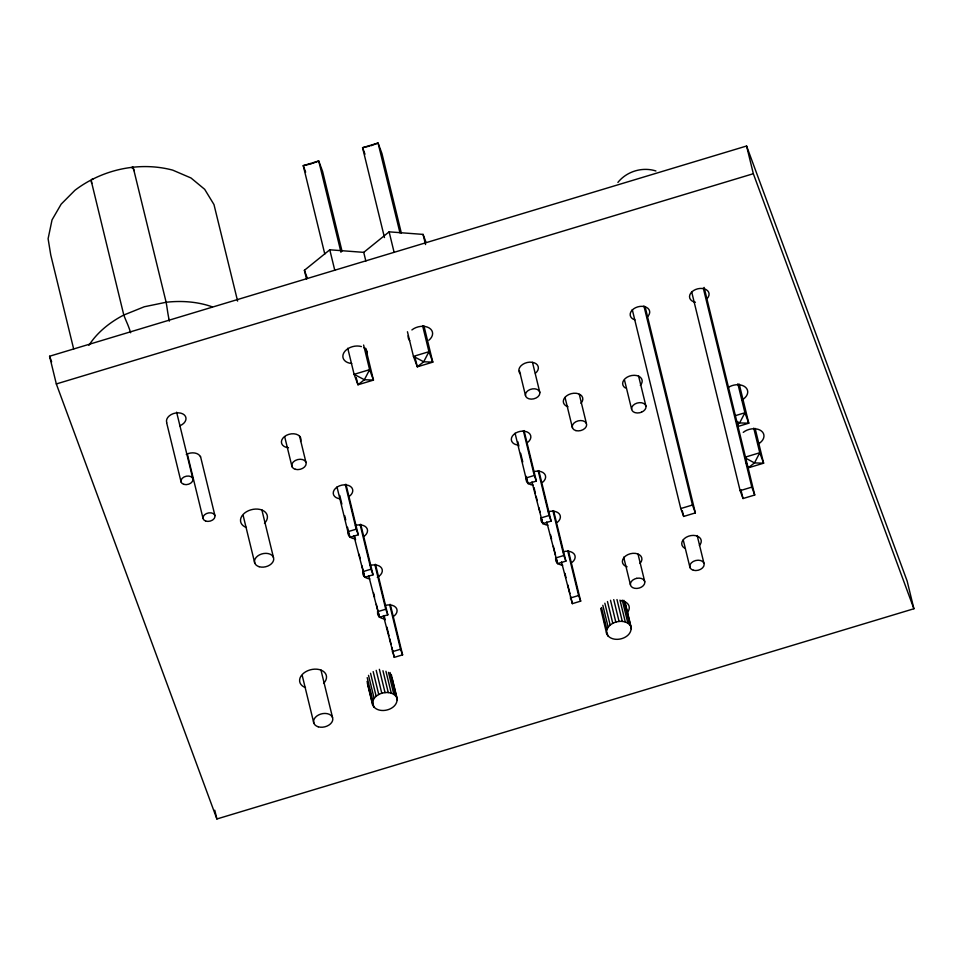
<?xml version="1.0" encoding="UTF-8"?>
<svg xmlns="http://www.w3.org/2000/svg" width="962" height="962" viewBox="0 0 962 962"><rect width="100%" height="100%" fill="white"/><g stroke="black" fill="none" stroke-linecap="round" stroke-linejoin="round"><path stroke-width="1.44" d="M372.691 705.158C370.695 693.217 391.51 687.602 396.957 697.847C398.953 709.788 378.138 715.403 372.691 705.158L367.448 683.645M630.988 626.683C625.54 616.438 604.725 622.053 606.721 633.994C612.169 644.239 632.984 638.624 630.988 626.683L625.047 602.296M617.893 182.443C626.719 171.356 642.412 166.642 655.904 170.971M306.517 279.004L304.401 270.31L329.786 249.795L363.732 252.357L389.117 231.842L423.064 234.403L426.094 242.556M737.517 424.567L739.634 422.919L744.913 412.77L737.854 383.778M746.199 462.65L748.123 467.881L754.485 462.914L759.764 452.765L753.751 428.126M312.866 163.239L318.735 160.979L322.595 171.428L342.015 251.13M371.019 145.743L378.066 143.025L381.926 153.475L401.358 233.177M49.579 356.241L746.584 146.008L907.142 581.048L913.9 608.754L216.895 818.975L56.325 383.946L49.579 356.241L51.647 361.868M56.325 383.946L753.33 173.713L913.9 608.754M347.883 531.685L356.205 529.184L358.273 534.788L349.964 537.301L347.883 531.685L336.989 486.952M525.961 477.982L534.283 475.468L536.351 481.084L528.042 483.585L525.961 477.982L515.067 433.249M735.052 415.74L744.913 412.77L748.773 423.208L737.505 426.611M362.662 571.717L370.983 569.203L373.052 574.807L364.73 577.32L353.86 535.642M540.74 518.001L549.062 515.488L551.13 521.103L542.808 523.617L531.938 481.926M745.682 457.01L759.764 452.765L763.612 463.203L748.123 467.881M680.771 508.549L692.46 505.026L695.358 512.902L683.681 516.438L680.771 508.549L632.287 309.68M740.127 490.656L751.815 487.121L754.725 495.009L743.037 498.532L740.127 490.656L691.606 291.582M377.429 611.736L385.75 609.223L387.818 614.838L379.497 617.339L368.638 575.661M555.507 558.02L563.828 555.519L565.896 561.123L557.575 563.636L546.717 521.945M392.207 651.755L400.517 649.242L402.597 654.857L394.276 657.359L383.405 615.68M570.286 598.039L578.595 595.538L580.675 601.142L572.354 603.655L561.483 561.964M369.612 146.068L362.578 147.703L384.475 237.554M311.688 163.696L303.246 165.656L324.795 254.052M237.614 301.094L213.973 204.545L204.678 189.31L190.993 177.982L172.679 170.118C139.225 161.279 102.405 169.396 74.976 190.248L61.171 204.136L52.032 219.901L48.1 238.732L50.758 254.99L73.665 348.99M131.974 167.929A12.229 1.623 83.5 0 1 132.503 167.039L132.732 167.16A12.229 1.623 83.5 0 1 133.502 168.711L166.137 302.26A39.49 5.243 83.5 0 1 167.34 309.8A28.992 3.848 83.5 0 0 169.372 321.067L168.963 319.384M735.81 420.863L739.634 422.919L748.773 423.208L739.225 384.078M745.55 458.116L754.485 462.914L763.612 463.203L755.134 428.427M132.732 167.16L134.055 170.659M525.48 395.454L525.937 396.681A7.335 5.026 -13.7 0 0 537.902 396.789A7.335 5.026 -13.7 0 0 534.92 388.828A7.335 5.026 -13.7 0 0 525.48 395.454L519.48 370.839M304.401 270.31L307.431 278.463M364.983 154.221L362.578 147.703L378.066 143.025L399.976 232.876M305.651 172.174L303.246 165.656L318.735 160.979L340.993 252.284M132.503 167.039L132.936 168.218M746.584 146.008L753.33 173.713M704.124 287.422L754.725 495.009M703.33 288.251L751.815 487.121M740.908 489.814L743.037 498.532M645.069 306.565L695.358 512.902M643.927 305.952L692.46 505.026M697.173 535.509L703.919 563.143M682.262 510.63L683.681 516.438M683.248 539.971L689.994 567.616M638.527 375.793L645.971 406.313M624.53 380.206L631.625 409.307M638.022 554.136L644.768 581.782M623.689 557.154L630.423 584.776M579.304 394.384L586.399 423.484M624.711 601.671L631.361 628.92M623.857 600.312L629.797 624.687M622.258 600.132L627.849 623.075M619.973 600.096L625.3 621.969M616.979 599.554L622.306 621.428M565.031 397.414L572.474 427.958M613.744 599.627L619.083 621.488M610.509 600.288L615.836 622.161M607.467 601.515L612.794 623.388M604.845 603.222L610.173 625.084M602.813 605.278L608.14 627.14M601.503 607.551L606.842 629.425M604.364 621.416L605.435 625.793M607.202 633.08L607.912 635.99M600.673 608.429L606.721 633.994M532.491 362.373L539.826 392.46M568.362 550.637L580.675 601.142M567.7 550.805L578.595 595.538M553.583 510.618L565.896 561.123M552.922 510.786L563.828 555.519M564.959 573.352L566.017 577.681M567.772 584.896L569.889 593.554M570.586 596.44L572.354 603.655M538.816 470.598L551.13 521.103M538.155 470.755L549.062 515.488M550.541 534.776L551.599 539.105M553.354 546.32L555.471 554.978M556.168 557.864L557.575 563.636M524.049 430.579L536.351 481.084M523.376 430.735L534.283 475.468M534.018 487.542L535.425 493.314M536.123 496.2L537.181 500.529M538.936 507.744L539.995 512.073M541.75 519.288L542.808 523.617M517.833 441.738L518.891 446.067M520.646 453.282L522.763 461.94M526.274 476.37L528.042 483.585M423.064 234.403L425.541 244.552M423.965 325.926L432.792 362.157L417.304 366.823L413.456 356.385L407.443 331.746M422.583 325.625L428.944 351.707L432.792 362.157L423.713 361.772L413.456 356.385L428.944 351.707L423.713 361.772L417.304 366.823L414.826 356.686M389.117 231.842L394.059 252.128M363.732 252.357L365.849 261.051M365.692 348.232L373.46 380.11L357.972 384.776L354.112 374.338L347.763 348.256M363.6 345.033L369.612 369.661L373.46 380.11L364.382 379.725L354.112 374.338L369.612 369.661L364.382 379.725L357.972 384.776L356.205 377.537M329.786 249.795L334.728 270.081M390.283 604.352L402.597 654.857M389.622 604.509L400.517 649.242M375.505 564.333L387.818 614.838M374.843 564.49L385.75 609.223M384.066 615.512L385.125 619.841M386.88 627.056L388.997 635.714M389.694 638.6L391.101 644.372M391.811 647.258L394.276 657.359M360.738 524.302L373.052 574.807M360.077 524.47L370.983 569.203M373.521 592.808L374.579 597.137M376.334 604.352L379.497 617.339M345.971 484.283L358.273 534.788M345.298 484.451L356.205 529.184M391.269 674.518L396.957 697.847M391.991 678.21L397.33 700.083M390.079 672.522L395.767 695.851M388.492 672.378L393.819 694.239M354.882 536.916L355.579 539.802M359.103 554.232L360.161 558.561M361.916 565.776L364.73 577.32M385.942 671.26L391.269 693.133M382.948 670.718L388.275 692.592M339.754 495.454L341.871 504.112M344.685 515.656L345.743 519.985M347.498 527.2L349.964 537.301M379.365 669.324L385.053 692.652M376.214 670.37L381.806 693.325M373.172 671.596L378.763 694.552M370.55 673.292L376.142 696.247M368.518 675.348L374.11 698.304M367.207 677.633L372.811 700.577M369.697 689.946L370.743 694.251M372.486 701.418L373.893 707.154M367.075 681.397L372.33 702.921M299.567 436.147L305.916 462.205M284.656 436.592L291.991 466.678M320.959 670.045L332.539 717.52M261.868 509.908L273.448 557.431M302.272 675.685L313.84 723.159M243.17 515.548L254.75 563.071M200.493 456.409L214.923 515.572M187.241 453.679L203.078 518.614M176.623 412.193L192.797 478.571M166.691 422.931L181.109 482.094M214.754 810.22L216.895 818.975M91.715 183.429L91.366 181.421A12.229 2.97 62.7 0 1 92.809 179.281M91.366 181.421L123.797 315.031A39.49 9.608 62.7 0 0 126.659 322.066A28.992 7.059 62.7 0 1 130.604 332.768M411.892 329.93A12.422 8.502 -13.7 0 1 429.184 327.97A12.422 8.502 -13.7 0 1 428.884 340.211M409.68 340.608A12.422 8.502 -13.7 0 1 408.225 335.69M620.562 600.685A12.229 8.369 -13.7 0 1 626.647 613.395M288.48 447.727A9.921 6.794 -13.7 0 1 281.782 440.043A9.921 6.794 -13.7 0 1 293.879 433.79A9.921 6.794 -13.7 0 1 300.577 441.474M568.025 406.758A9.921 6.794 -13.7 0 1 564.838 397.522A9.921 6.794 -13.7 0 1 578.595 393.831A9.921 6.794 -13.7 0 1 580.964 403.282M627.104 566.846A9.921 6.794 -13.7 0 1 623.917 557.611A9.921 6.794 -13.7 0 1 637.674 553.908A9.921 6.794 -13.7 0 1 640.043 563.371M520.514 374.038A9.921 6.794 -13.7 0 1 522.679 364.418A9.921 6.794 -13.7 0 1 536.026 363.72A9.921 6.794 -13.7 0 1 535.401 373.256M684.475 548.075A9.921 6.794 -13.7 0 1 684.331 538.624A9.921 6.794 -13.7 0 1 697.715 536.291A9.921 6.794 -13.7 0 1 699.41 545.466M625.384 387.987A9.921 6.794 -13.7 0 1 625.24 378.535A9.921 6.794 -13.7 0 1 638.636 376.202A9.921 6.794 -13.7 0 1 640.319 385.389M563.047 551.791A9.921 6.794 -13.7 0 1 573.953 553.775A9.921 6.794 -13.7 0 1 572.198 562.301M562.698 565.163A9.921 6.794 -13.7 0 1 556 557.467M384.968 605.507A9.921 6.794 -13.7 0 1 395.875 607.479A9.921 6.794 -13.7 0 1 394.107 616.017M384.62 618.879A9.921 6.794 -13.7 0 1 377.922 611.183M370.19 565.488A9.921 6.794 -13.7 0 1 381.649 568.205A9.921 6.794 -13.7 0 1 377.284 577.32M369.853 578.847A9.921 6.794 -13.7 0 1 363.155 571.163M355.423 525.468A9.921 6.794 -13.7 0 1 366.33 527.441A9.921 6.794 -13.7 0 1 364.574 535.966M355.086 538.828A9.921 6.794 -13.7 0 1 348.388 531.144M727.945 387.638A12.422 8.502 -13.7 0 1 745.502 387.253A12.422 8.502 -13.7 0 1 741.991 399.976M743.253 432.359A12.422 8.502 -13.7 0 1 761.387 430.976A12.422 8.502 -13.7 0 1 758.236 443.999M340.307 498.809A9.921 6.794 -13.7 0 1 334.223 489.923A9.921 6.794 -13.7 0 1 348.761 485.533A9.921 6.794 -13.7 0 1 349.795 495.947M351.707 363.492A12.422 8.502 -13.7 0 1 343.867 352.741A12.422 8.502 -13.7 0 1 361.399 346.573M363.889 347.667A12.422 8.502 -13.7 0 1 367.256 354.16M548.268 511.772A9.921 6.794 -13.7 0 1 559.187 513.756A9.921 6.794 -13.7 0 1 557.419 522.282M547.931 525.144A9.921 6.794 -13.7 0 1 540.909 518.662M533.501 471.753A9.921 6.794 -13.7 0 1 544.42 473.725A9.921 6.794 -13.7 0 1 542.652 482.263M533.164 485.125A9.921 6.794 -13.7 0 1 526.467 477.429M305.507 687.602A13.672 9.355 -13.7 0 1 302.116 674.627A13.672 9.355 -13.7 0 1 321.188 670.177A13.672 9.355 -13.7 0 1 323.569 683.393M518.386 445.105A9.921 6.794 -13.7 0 1 512.301 436.207A9.921 6.794 -13.7 0 1 526.839 431.83A9.921 6.794 -13.7 0 1 527.873 442.243M186.279 454.413A9.921 6.794 -13.7 0 1 200.493 456.986M166.751 422.691A9.921 6.794 -13.7 0 1 173.473 413.564A9.921 6.794 -13.7 0 1 185.486 416.426A9.921 6.794 -13.7 0 1 179.798 425.805M695.418 302.248A9.921 6.794 -13.7 0 1 690.644 293.314A9.921 6.794 -13.7 0 1 704.473 288.913A9.921 6.794 -13.7 0 1 707.202 298.497M634.908 319.877A9.921 6.794 -13.7 0 1 632.034 310.269A9.921 6.794 -13.7 0 1 646.368 307.311A9.921 6.794 -13.7 0 1 646.729 317.436M246.428 527.513A13.672 9.355 -13.7 0 1 243.025 514.538A13.672 9.355 -13.7 0 1 262.097 510.1A13.672 9.355 -13.7 0 1 264.478 523.304M88.901 345.358A85.57 58.574 -13.7 0 1 123.797 315.031L144.276 306.77L166.137 302.26A85.57 58.574 -13.7 0 1 212.337 306.878M641.462 412.217L639.634 412.77A7.335 5.026 -13.7 0 1 631.938 407.082A7.335 5.026 -13.7 0 1 643.758 403.487A7.335 5.026 -13.7 0 1 641.462 412.217M636.748 578.33L634.92 578.883A7.335 5.026 -13.7 0 0 632.635 587.614A7.335 5.026 -13.7 0 0 644.456 584.018A7.335 5.026 -13.7 0 0 636.748 578.33M693.386 570.262A7.335 5.026 -13.7 0 0 704.172 564.429A7.335 5.026 -13.7 0 0 693.289 561.447A7.335 5.026 -13.7 0 0 693.386 570.262M575.877 430.603A7.335 5.026 -13.7 0 0 586.664 424.771A7.335 5.026 -13.7 0 0 575.781 421.789A7.335 5.026 -13.7 0 0 575.877 430.603M295.394 469.324A7.335 5.026 -13.7 0 0 306.181 463.492A7.335 5.026 -13.7 0 0 295.286 460.509A7.335 5.026 -13.7 0 0 295.394 469.324M259.139 566.702A9.776 6.698 -13.7 0 0 273.737 559.162A9.776 6.698 -13.7 0 0 259.439 554.894A9.776 6.698 -13.7 0 0 259.139 566.702M318.218 726.791A9.776 6.698 -13.7 0 0 332.816 719.251A9.776 6.698 -13.7 0 0 318.518 714.982A9.776 6.698 -13.7 0 0 318.218 726.791M205.579 521.019A6.109 4.185 -13.7 0 0 214.995 516.666A6.109 4.185 -13.7 0 0 206.409 513.588A6.109 4.185 -13.7 0 0 205.579 521.019M183.85 484.367A6.109 4.185 -13.7 0 0 192.977 479.653A6.109 4.185 -13.7 0 0 184.043 476.984A6.109 4.185 -13.7 0 0 183.85 484.367"/></g></svg>
